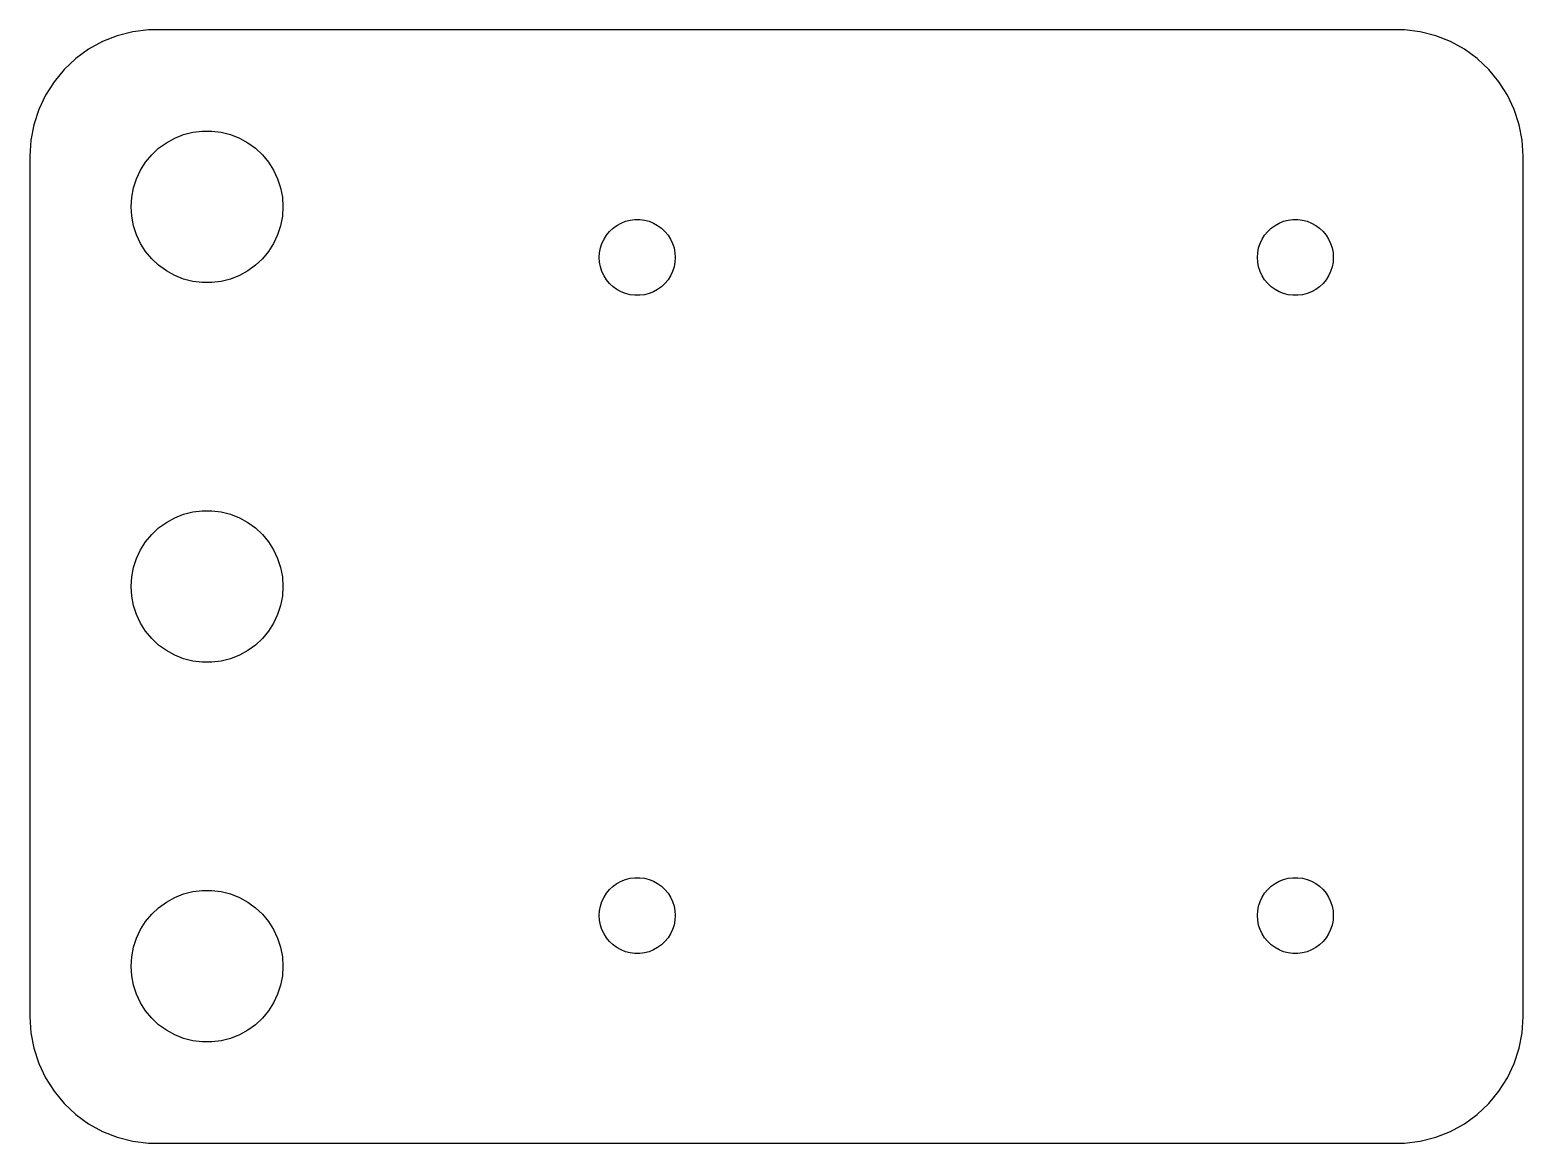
# Model space of a CAD drawing. Header units: metres. Extents: x -29.5 to 29.5, y -22 to 22.
import ezdxf

# ---------------------------------------------------------------- set-up
doc = ezdxf.new("R2010")
doc.units = ezdxf.units.M

msp = doc.modelspace()

# ---------------------------------------------------------------- linework, layer by layer
for p, q in [((-25.4369, 21.9114), (-26.0451, 21.7553)), ((-24.8139, 21.9901), (-25.4369, 21.9114)), ((24.8139, 21.9901), (-24.8139, 21.9901)), ((25.4369, 21.9114), (24.8139, 21.9901)), ((26.0451, 21.7553), (25.4369, 21.9114)), ((-26.6289, 21.5241), (-27.1791, 21.2216)), ((-26.0451, 21.7553), (-26.6289, 21.5241)), ((26.6289, 21.5241), (26.0451, 21.7553)), ((27.1791, 21.2216), (26.6289, 21.5241)), ((-27.6871, 20.8526), (-28.1448, 20.4227)), ((-27.1791, 21.2216), (-27.6871, 20.8526)), ((27.6871, 20.8526), (27.1791, 21.2216)), ((28.1448, 20.4227), (27.6871, 20.8526)), ((-28.1448, 20.4227), (-28.5451, 19.9389)), ((28.5451, 19.9389), (28.1448, 20.4227)), ((-28.5451, 19.9389), (-28.8815, 19.4088)), ((28.8815, 19.4088), (28.5451, 19.9389)), ((-28.8815, 19.4088), (-29.1489, 18.8406)), ((29.1489, 18.8406), (28.8815, 19.4088)), ((-29.1489, 18.8406), (-29.3429, 18.2434)), ((29.3429, 18.2434), (29.1489, 18.8406)), ((-29.3429, 18.2434), (-29.4606, 17.6267)), ((-24.1075, 17.533), (-23.7773, 17.7145)), ((-23.7773, 17.7145), (-23.427, 17.8532)), ((-23.427, 17.8532), (-23.0621, 17.9469)), ((-23.0621, 17.9469), (-22.6884, 17.9941)), ((-22.6884, 17.9941), (-22.3116, 17.9941)), ((-22.3116, 17.9941), (-21.9379, 17.9469)), ((-21.9379, 17.9469), (-21.5729, 17.8532)), ((-21.5729, 17.8532), (-21.2227, 17.7145)), ((-21.2227, 17.7145), (-20.8925, 17.533)), ((29.4606, 17.6267), (29.3429, 18.2434)), ((-29.4606, 17.6267), (-29.5, 17)), ((-24.6869, 17.0536), (-24.4123, 17.3115)), ((-24.4123, 17.3115), (-24.1075, 17.533)), ((-20.8925, 17.533), (-20.5877, 17.3115)), ((-20.5877, 17.3115), (-20.3131, 17.0536)), ((29.5, 17), (29.4606, 17.6267)), ((-29.5, 17), (-29.5, -17)), ((-25.1289, 16.4453), (-24.927, 16.7634)), ((-24.927, 16.7634), (-24.6869, 17.0536)), ((-20.3131, 17.0536), (-20.0729, 16.7634)), ((-20.0729, 16.7634), (-19.8711, 16.4453)), ((29.5, -17), (29.5, 17)), ((-25.4057, 15.7461), (-25.2893, 16.1044)), ((-25.2893, 16.1044), (-25.1289, 16.4453)), ((-19.8711, 16.4453), (-19.7107, 16.1044)), ((-19.7107, 16.1044), (-19.5942, 15.7461)), ((-25.5, 15), (-25.4763, 15.376)), ((-25.4763, 15.376), (-25.4057, 15.7461)), ((-19.5942, 15.7461), (-19.5237, 15.376)), ((-19.5237, 15.376), (-19.5, 15)), ((-25.4763, 14.624), (-25.5, 15)), ((-19.5, 15), (-19.5237, 14.624)), ((-25.4057, 14.2539), (-25.4763, 14.624)), ((-25.2893, 13.8956), (-25.4057, 14.2539)), ((-19.5942, 14.2539), (-19.7107, 13.8956)), ((-19.5237, 14.624), (-19.5942, 14.2539)), ((-6.45613, 14.1558), (-6.30373, 14.2665)), ((-6.30373, 14.2665), (-6.13866, 14.3572)), ((-6.13866, 14.3572), (-5.96352, 14.4266)), ((-5.96352, 14.4266), (-5.78107, 14.4734)), ((-5.78107, 14.4734), (-5.59418, 14.497)), ((-5.59418, 14.497), (-5.40581, 14.497)), ((-5.40581, 14.497), (-5.21892, 14.4734)), ((-5.21892, 14.4734), (-5.03647, 14.4266)), ((-5.03647, 14.4266), (-4.86133, 14.3572)), ((-4.86133, 14.3572), (-4.69626, 14.2665)), ((-4.69626, 14.2665), (-4.54385, 14.1558)), ((19.5439, 14.1558), (19.6963, 14.2665)), ((19.6963, 14.2665), (19.8613, 14.3572)), ((19.8613, 14.3572), (20.0365, 14.4266)), ((20.0365, 14.4266), (20.2189, 14.4734)), ((20.2189, 14.4734), (20.4058, 14.497)), ((20.4058, 14.497), (20.5942, 14.497)), ((20.5942, 14.497), (20.7811, 14.4734)), ((20.7811, 14.4734), (20.9635, 14.4266)), ((20.9635, 14.4266), (21.1387, 14.3572)), ((21.1387, 14.3572), (21.3037, 14.2665)), ((21.3037, 14.2665), (21.4561, 14.1558)), ((-25.1289, 13.5547), (-25.2893, 13.8956)), ((-19.7107, 13.8956), (-19.8711, 13.5547)), ((-6.89465, 13.5522), (-6.81445, 13.7226)), ((-6.81445, 13.7226), (-6.71352, 13.8817)), ((-6.71352, 13.8817), (-6.59344, 14.0268)), ((-6.59344, 14.0268), (-6.45613, 14.1558)), ((-4.54385, 14.1558), (-4.40654, 14.0268)), ((-4.40654, 14.0268), (-4.28647, 13.8817)), ((-4.28647, 13.8817), (-4.18553, 13.7226)), ((-4.18553, 13.7226), (-4.10533, 13.5522)), ((19.1053, 13.5522), (19.1855, 13.7226)), ((19.1855, 13.7226), (19.2865, 13.8817)), ((19.2865, 13.8817), (19.4065, 14.0268)), ((19.4065, 14.0268), (19.5439, 14.1558)), ((21.4561, 14.1558), (21.5934, 14.0268)), ((21.5934, 14.0268), (21.7135, 13.8817)), ((21.7135, 13.8817), (21.8145, 13.7226)), ((21.8145, 13.7226), (21.8947, 13.5522)), ((-24.927, 13.2366), (-25.1289, 13.5547)), ((-24.6869, 12.9464), (-24.927, 13.2366)), ((-20.0729, 13.2366), (-20.3131, 12.9464)), ((-19.8711, 13.5547), (-20.0729, 13.2366)), ((-7, 13), (-6.98816, 13.188)), ((-6.98816, 12.812), (-7, 13)), ((-6.98816, 13.188), (-6.95287, 13.373)), ((-6.95287, 13.373), (-6.89465, 13.5522)), ((-4.10533, 13.5522), (-4.04712, 13.373)), ((-4.04712, 13.373), (-4.01183, 13.188)), ((-4.01183, 13.188), (-4, 13)), ((-4, 13), (-4.01183, 12.812)), ((19, 13), (19.0118, 13.188)), ((19.0118, 12.812), (19, 13)), ((19.0118, 13.188), (19.0471, 13.373)), ((19.0471, 13.373), (19.1053, 13.5522)), ((21.8947, 13.5522), (21.9529, 13.373)), ((21.9529, 13.373), (21.9882, 13.188)), ((21.9882, 13.188), (22, 13)), ((22, 13), (21.9882, 12.812)), ((-24.4123, 12.6884), (-24.6869, 12.9464)), ((-24.1075, 12.467), (-24.4123, 12.6884)), ((-23.7773, 12.2855), (-24.1075, 12.467)), ((-20.8925, 12.467), (-21.2227, 12.2855)), ((-20.5877, 12.6884), (-20.8925, 12.467)), ((-20.3131, 12.9464), (-20.5877, 12.6884)), ((-6.95287, 12.627), (-6.98816, 12.812)), ((-6.89465, 12.4478), (-6.95287, 12.627)), ((-6.81445, 12.2774), (-6.89465, 12.4478)), ((-4.10533, 12.4478), (-4.18553, 12.2774)), ((-4.04712, 12.627), (-4.10533, 12.4478)), ((-4.01183, 12.812), (-4.04712, 12.627)), ((19.0471, 12.627), (19.0118, 12.812)), ((19.1053, 12.4478), (19.0471, 12.627)), ((19.1855, 12.2774), (19.1053, 12.4478)), ((21.8947, 12.4478), (21.8145, 12.2774)), ((21.9529, 12.627), (21.8947, 12.4478)), ((21.9882, 12.812), (21.9529, 12.627)), ((-23.427, 12.1468), (-23.7773, 12.2855)), ((-23.0621, 12.0531), (-23.427, 12.1468)), ((-22.6884, 12.0059), (-23.0621, 12.0531)), ((-22.3116, 12.0059), (-22.6884, 12.0059)), ((-21.9379, 12.0531), (-22.3116, 12.0059)), ((-21.5729, 12.1468), (-21.9379, 12.0531)), ((-21.2227, 12.2855), (-21.5729, 12.1468)), ((-6.71352, 12.1183), (-6.81445, 12.2774)), ((-6.59344, 11.9732), (-6.71352, 12.1183)), ((-6.45613, 11.8442), (-6.59344, 11.9732)), ((-6.30373, 11.7335), (-6.45613, 11.8442)), ((-4.54385, 11.8442), (-4.69626, 11.7335)), ((-4.40654, 11.9732), (-4.54385, 11.8442)), ((-4.28647, 12.1183), (-4.40654, 11.9732)), ((-4.18553, 12.2774), (-4.28647, 12.1183)), ((19.2865, 12.1183), (19.1855, 12.2774)), ((19.4065, 11.9732), (19.2865, 12.1183)), ((19.5439, 11.8442), (19.4065, 11.9732)), ((19.6963, 11.7335), (19.5439, 11.8442)), ((21.4561, 11.8442), (21.3037, 11.7335)), ((21.5934, 11.9732), (21.4561, 11.8442)), ((21.7135, 12.1183), (21.5934, 11.9732)), ((21.8145, 12.2774), (21.7135, 12.1183)), ((-6.13866, 11.6427), (-6.30373, 11.7335)), ((-5.96352, 11.5734), (-6.13866, 11.6427)), ((-5.78107, 11.5266), (-5.96352, 11.5734)), ((-5.59418, 11.5029), (-5.78107, 11.5266)), ((-5.40581, 11.5029), (-5.59418, 11.5029)), ((-5.21892, 11.5266), (-5.40581, 11.5029)), ((-5.03647, 11.5734), (-5.21892, 11.5266)), ((-4.86133, 11.6427), (-5.03647, 11.5734)), ((-4.69626, 11.7335), (-4.86133, 11.6427)), ((19.8613, 11.6427), (19.6963, 11.7335)), ((20.0365, 11.5734), (19.8613, 11.6427)), ((20.2189, 11.5266), (20.0365, 11.5734)), ((20.4058, 11.5029), (20.2189, 11.5266)), ((20.5942, 11.5029), (20.4058, 11.5029)), ((20.7811, 11.5266), (20.5942, 11.5029)), ((20.9635, 11.5734), (20.7811, 11.5266)), ((21.1387, 11.6427), (20.9635, 11.5734)), ((21.3037, 11.7335), (21.1387, 11.6427)), ((-23.0621, 2.94685), (-22.6884, 2.99408)), ((-22.6884, 2.99408), (-22.3116, 2.99408)), ((-22.3116, 2.99408), (-21.9379, 2.94685)), ((-24.4123, 2.31154), (-24.1075, 2.53297)), ((-24.1075, 2.53297), (-23.7773, 2.71448)), ((-23.7773, 2.71448), (-23.427, 2.85316)), ((-23.427, 2.85316), (-23.0621, 2.94685)), ((-21.9379, 2.94685), (-21.5729, 2.85316)), ((-21.5729, 2.85316), (-21.2227, 2.71448)), ((-21.2227, 2.71448), (-20.8925, 2.53297)), ((-20.8925, 2.53297), (-20.5877, 2.31154)), ((-24.927, 1.76335), (-24.6869, 2.05363)), ((-24.6869, 2.05363), (-24.4123, 2.31154)), ((-20.5877, 2.31154), (-20.3131, 2.05363)), ((-20.3131, 2.05363), (-20.0729, 1.76335)), ((-25.2893, 1.10437), (-25.1289, 1.44525)), ((-25.1289, 1.44525), (-24.927, 1.76335)), ((-20.0729, 1.76335), (-19.8711, 1.44525)), ((-19.8711, 1.44525), (-19.7107, 1.10437)), ((-25.4763, 0.37599), (-25.4057, 0.74606)), ((-25.4057, 0.74606), (-25.2893, 1.10437)), ((-19.7107, 1.10437), (-19.5942, 0.74606)), ((-19.5942, 0.74606), (-19.5237, 0.37599)), ((-25.5, 0), (-25.4763, 0.37599)), ((-25.4763, -0.37599), (-25.5, 0)), ((-19.5237, 0.37599), (-19.5, 0)), ((-19.5, 0), (-19.5237, -0.37599)), ((-25.4057, -0.74606), (-25.4763, -0.37599)), ((-19.5237, -0.37599), (-19.5942, -0.74606)), ((-25.2893, -1.10437), (-25.4057, -0.74606)), ((-25.1289, -1.44525), (-25.2893, -1.10437)), ((-19.7107, -1.10437), (-19.8711, -1.44525)), ((-19.5942, -0.74606), (-19.7107, -1.10437)), ((-24.927, -1.76335), (-25.1289, -1.44525)), ((-24.6869, -2.05363), (-24.927, -1.76335)), ((-20.0729, -1.76335), (-20.3131, -2.05363)), ((-19.8711, -1.44525), (-20.0729, -1.76335)), ((-24.4123, -2.31154), (-24.6869, -2.05363)), ((-24.1075, -2.53297), (-24.4123, -2.31154)), ((-20.5877, -2.31154), (-20.8925, -2.53297)), ((-20.3131, -2.05363), (-20.5877, -2.31154)), ((-23.7773, -2.71448), (-24.1075, -2.53297)), ((-23.427, -2.85316), (-23.7773, -2.71448)), ((-23.0621, -2.94685), (-23.427, -2.85316)), ((-22.6884, -2.99408), (-23.0621, -2.94685)), ((-21.9379, -2.94685), (-22.3116, -2.99408)), ((-21.5729, -2.85316), (-21.9379, -2.94685)), ((-21.2227, -2.71448), (-21.5729, -2.85316)), ((-20.8925, -2.53297), (-21.2227, -2.71448)), ((-22.3116, -2.99408), (-22.6884, -2.99408)), ((-6.45613, -11.8442), (-6.30373, -11.7335)), ((-6.30373, -11.7335), (-6.13866, -11.6427)), ((-6.13866, -11.6427), (-5.96352, -11.5734)), ((-5.96352, -11.5734), (-5.78107, -11.5266)), ((-5.78107, -11.5266), (-5.59418, -11.5029)), ((-5.59418, -11.5029), (-5.40581, -11.5029)), ((-5.40581, -11.5029), (-5.21892, -11.5266)), ((-5.21892, -11.5266), (-5.03647, -11.5734)), ((-5.03647, -11.5734), (-4.86133, -11.6427)), ((-4.86133, -11.6427), (-4.69626, -11.7335)), ((-4.69626, -11.7335), (-4.54385, -11.8442)), ((19.5439, -11.8442), (19.6963, -11.7335)), ((19.6963, -11.7335), (19.8613, -11.6427)), ((19.8613, -11.6427), (20.0365, -11.5734)), ((20.0365, -11.5734), (20.2189, -11.5266)), ((20.2189, -11.5266), (20.4058, -11.5029)), ((20.4058, -11.5029), (20.5942, -11.5029)), ((20.5942, -11.5029), (20.7811, -11.5266)), ((20.7811, -11.5266), (20.9635, -11.5734)), ((20.9635, -11.5734), (21.1387, -11.6427)), ((21.1387, -11.6427), (21.3037, -11.7335)), ((21.3037, -11.7335), (21.4561, -11.8442)), ((-24.1075, -12.467), (-23.7773, -12.2855)), ((-23.7773, -12.2855), (-23.427, -12.1468)), ((-23.427, -12.1468), (-23.0621, -12.0531)), ((-23.0621, -12.0531), (-22.6884, -12.0059)), ((-22.6884, -12.0059), (-22.3116, -12.0059)), ((-22.3116, -12.0059), (-21.9379, -12.0531)), ((-21.9379, -12.0531), (-21.5729, -12.1468)), ((-21.5729, -12.1468), (-21.2227, -12.2855)), ((-21.2227, -12.2855), (-20.8925, -12.467)), ((-6.89465, -12.4478), (-6.81445, -12.2774)), ((-6.81445, -12.2774), (-6.71352, -12.1183)), ((-6.71352, -12.1183), (-6.59344, -11.9732)), ((-6.59344, -11.9732), (-6.45613, -11.8442)), ((-4.54385, -11.8442), (-4.40654, -11.9732)), ((-4.40654, -11.9732), (-4.28647, -12.1183)), ((-4.28647, -12.1183), (-4.18553, -12.2774)), ((-4.18553, -12.2774), (-4.10533, -12.4478)), ((19.1053, -12.4478), (19.1855, -12.2774)), ((19.1855, -12.2774), (19.2865, -12.1183)), ((19.2865, -12.1183), (19.4065, -11.9732)), ((19.4065, -11.9732), (19.5439, -11.8442)), ((21.4561, -11.8442), (21.5934, -11.9732)), ((21.5934, -11.9732), (21.7135, -12.1183)), ((21.7135, -12.1183), (21.8145, -12.2774)), ((21.8145, -12.2774), (21.8947, -12.4478)), ((-24.927, -13.2366), (-24.6869, -12.9464)), ((-24.6869, -12.9464), (-24.4123, -12.6884)), ((-24.4123, -12.6884), (-24.1075, -12.467)), ((-20.8925, -12.467), (-20.5877, -12.6884)), ((-20.5877, -12.6884), (-20.3131, -12.9464)), ((-20.3131, -12.9464), (-20.0729, -13.2366)), ((-7, -13), (-6.98816, -12.812)), ((-6.98816, -12.812), (-6.95287, -12.627)), ((-6.95287, -12.627), (-6.89465, -12.4478)), ((-4.10533, -12.4478), (-4.04712, -12.627)), ((-4.04712, -12.627), (-4.01183, -12.812)), ((-4.01183, -12.812), (-4, -13)), ((19, -13), (19.0118, -12.812)), ((19.0118, -12.812), (19.0471, -12.627)), ((19.0471, -12.627), (19.1053, -12.4478)), ((21.8947, -12.4478), (21.9529, -12.627)), ((21.9529, -12.627), (21.9882, -12.812)), ((21.9882, -12.812), (22, -13)), ((-25.2893, -13.8956), (-25.1289, -13.5547)), ((-25.1289, -13.5547), (-24.927, -13.2366)), ((-20.0729, -13.2366), (-19.8711, -13.5547)), ((-19.8711, -13.5547), (-19.7107, -13.8956)), ((-6.98816, -13.188), (-7, -13)), ((-6.95287, -13.373), (-6.98816, -13.188)), ((-6.89465, -13.5522), (-6.95287, -13.373)), ((-6.81445, -13.7226), (-6.89465, -13.5522)), ((-4.10533, -13.5522), (-4.18553, -13.7226)), ((-4.04712, -13.373), (-4.10533, -13.5522)), ((-4.01183, -13.188), (-4.04712, -13.373)), ((-4, -13), (-4.01183, -13.188)), ((19.0118, -13.188), (19, -13)), ((19.0471, -13.373), (19.0118, -13.188)), ((19.1053, -13.5522), (19.0471, -13.373)), ((19.1855, -13.7226), (19.1053, -13.5522)), ((21.8947, -13.5522), (21.8145, -13.7226)), ((21.9529, -13.373), (21.8947, -13.5522)), ((21.9882, -13.188), (21.9529, -13.373)), ((22, -13), (21.9882, -13.188)), ((-25.4057, -14.2539), (-25.2893, -13.8956)), ((-19.7107, -13.8956), (-19.5942, -14.2539)), ((-6.71352, -13.8817), (-6.81445, -13.7226)), ((-6.59344, -14.0268), (-6.71352, -13.8817)), ((-6.45613, -14.1558), (-6.59344, -14.0268)), ((-6.30373, -14.2665), (-6.45613, -14.1558)), ((-4.54385, -14.1558), (-4.69626, -14.2665)), ((-4.40654, -14.0268), (-4.54385, -14.1558)), ((-4.28647, -13.8817), (-4.40654, -14.0268)), ((-4.18553, -13.7226), (-4.28647, -13.8817)), ((19.2865, -13.8817), (19.1855, -13.7226)), ((19.4065, -14.0268), (19.2865, -13.8817)), ((19.5439, -14.1558), (19.4065, -14.0268)), ((19.6963, -14.2665), (19.5439, -14.1558)), ((21.4561, -14.1558), (21.3037, -14.2665)), ((21.5934, -14.0268), (21.4561, -14.1558)), ((21.7135, -13.8817), (21.5934, -14.0268)), ((21.8145, -13.7226), (21.7135, -13.8817)), ((-25.5, -15), (-25.4763, -14.624)), ((-25.4763, -14.624), (-25.4057, -14.2539)), ((-19.5942, -14.2539), (-19.5237, -14.624)), ((-19.5237, -14.624), (-19.5, -15)), ((-6.13866, -14.3572), (-6.30373, -14.2665)), ((-5.96352, -14.4266), (-6.13866, -14.3572)), ((-5.78107, -14.4734), (-5.96352, -14.4266)), ((-5.59418, -14.497), (-5.78107, -14.4734)), ((-5.40581, -14.497), (-5.59418, -14.497)), ((-5.21892, -14.4734), (-5.40581, -14.497)), ((-5.03647, -14.4266), (-5.21892, -14.4734)), ((-4.86133, -14.3572), (-5.03647, -14.4266)), ((-4.69626, -14.2665), (-4.86133, -14.3572)), ((19.8613, -14.3572), (19.6963, -14.2665)), ((20.0365, -14.4266), (19.8613, -14.3572)), ((20.2189, -14.4734), (20.0365, -14.4266)), ((20.4058, -14.497), (20.2189, -14.4734)), ((20.5942, -14.497), (20.4058, -14.497)), ((20.7811, -14.4734), (20.5942, -14.497)), ((20.9635, -14.4266), (20.7811, -14.4734)), ((21.1387, -14.3572), (20.9635, -14.4266)), ((21.3037, -14.2665), (21.1387, -14.3572)), ((-25.4763, -15.376), (-25.5, -15)), ((-19.5, -15), (-19.5237, -15.376)), ((-25.4057, -15.7461), (-25.4763, -15.376)), ((-25.2893, -16.1044), (-25.4057, -15.7461)), ((-19.5942, -15.7461), (-19.7107, -16.1044)), ((-19.5237, -15.376), (-19.5942, -15.7461)), ((-25.1289, -16.4453), (-25.2893, -16.1044)), ((-24.927, -16.7634), (-25.1289, -16.4453)), ((-19.8711, -16.4453), (-20.0729, -16.7634)), ((-19.7107, -16.1044), (-19.8711, -16.4453)), ((-29.5, -17), (-29.4606, -17.6267)), ((-24.6869, -17.0536), (-24.927, -16.7634)), ((-24.4123, -17.3115), (-24.6869, -17.0536)), ((-20.3131, -17.0536), (-20.5877, -17.3115)), ((-20.0729, -16.7634), (-20.3131, -17.0536)), ((29.4606, -17.6267), (29.5, -17)), ((-29.4606, -17.6267), (-29.3429, -18.2434)), ((-24.1075, -17.533), (-24.4123, -17.3115)), ((-23.7773, -17.7145), (-24.1075, -17.533)), ((-20.8925, -17.533), (-21.2227, -17.7145)), ((-20.5877, -17.3115), (-20.8925, -17.533)), ((29.3429, -18.2434), (29.4606, -17.6267)), ((-29.3429, -18.2434), (-29.1489, -18.8406)), ((-23.427, -17.8532), (-23.7773, -17.7145)), ((-23.0621, -17.9469), (-23.427, -17.8532)), ((-22.6884, -17.9941), (-23.0621, -17.9469)), ((-22.3116, -17.9941), (-22.6884, -17.9941)), ((-21.9379, -17.9469), (-22.3116, -17.9941)), ((-21.5729, -17.8532), (-21.9379, -17.9469)), ((-21.2227, -17.7145), (-21.5729, -17.8532)), ((29.1489, -18.8406), (29.3429, -18.2434)), ((-29.1489, -18.8406), (-28.8815, -19.4088)), ((28.8815, -19.4088), (29.1489, -18.8406)), ((-28.8815, -19.4088), (-28.5451, -19.9389)), ((28.5451, -19.9389), (28.8815, -19.4088)), ((-28.5451, -19.9389), (-28.1448, -20.4227)), ((28.1448, -20.4227), (28.5451, -19.9389)), ((-28.1448, -20.4227), (-27.6871, -20.8526)), ((27.6871, -20.8526), (28.1448, -20.4227)), ((-27.6871, -20.8526), (-27.1791, -21.2216)), ((-27.1791, -21.2216), (-26.6289, -21.5241)), ((26.6289, -21.5241), (27.1791, -21.2216)), ((27.1791, -21.2216), (27.6871, -20.8526)), ((-26.6289, -21.5241), (-26.0451, -21.7553)), ((-26.0451, -21.7553), (-25.4369, -21.9114)), ((25.4369, -21.9114), (26.0451, -21.7553)), ((26.0451, -21.7553), (26.6289, -21.5241)), ((-25.4369, -21.9114), (-24.8139, -21.9901)), ((-24.8139, -21.9901), (24.8139, -21.9901)), ((24.8139, -21.9901), (25.4369, -21.9114))]:
    msp.add_line(p, q)

doc.saveas('drawing.dxf')
